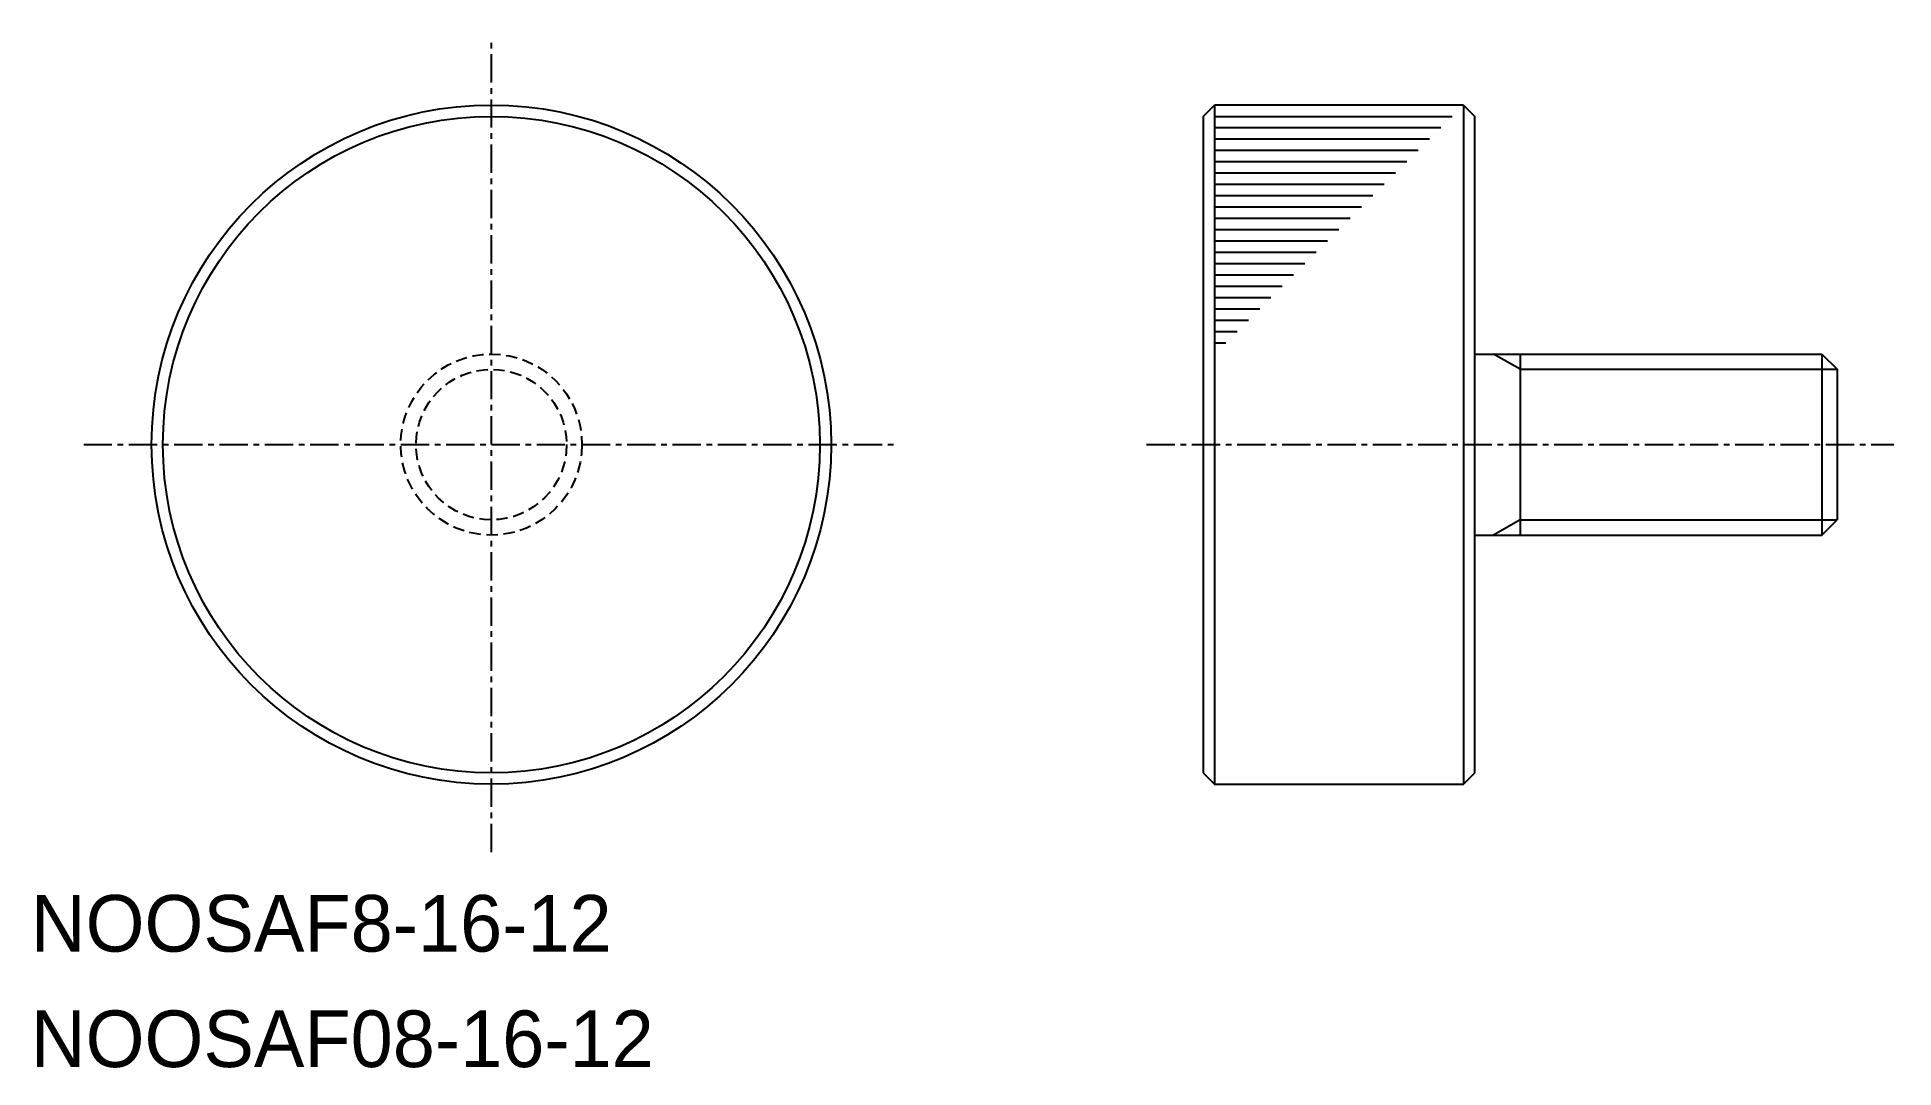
# Model space of a CAD drawing. Extents: x 0.3 to 82.2, y 0 to 45.5.
import ezdxf

# ---------------------------------------------------------------- set-up
doc = ezdxf.new("R2010")
doc.units = 0
doc.linetypes.add('CENTER', pattern=[2, 1.25, -0.25, 0.25, -0.25])
doc.linetypes.add('DASHED', pattern=[0.75, 0.5, -0.25])
doc.layers.get('0').update_dxf_attribs({"linetype": 'CONTINUOUS'})
doc.layers.add('CENTER', color=1, linetype='CENTER')

msp = doc.modelspace()

# ---------------------------------------------------------------- linework, layer by layer
at = {"color": 7, "linetype": 'CONTINUOUS'}
for p, q in [((51.75, 42), (52.25, 42.5)), ((51.75, 42), (51.75, 13)), ((52.25, 42.5), (52.25, 12.5)), ((63.25, 42.5), (52.25, 42.5)), ((52.25, 42), (62.75, 42)), ((63.25, 42.5), (63.25, 12.5)), ((63.25, 42.5), (63.75, 42)), ((63.75, 13), (63.75, 42)), ((52.25, 41.5), (62.25, 41.5)), ((52.25, 41), (61.75, 41)), ((52.25, 40.5), (61.25, 40.5)), ((52.25, 40), (60.75, 40)), ((52.25, 39.5), (60.25, 39.5)), ((52.25, 39), (59.75, 39)), ((52.25, 38.5), (59.25, 38.5)), ((52.25, 38), (58.75, 38)), ((52.25, 37.5), (58.25, 37.5)), ((52.25, 37), (57.75, 37)), ((52.25, 36.5), (57.25, 36.5)), ((52.25, 36), (56.75, 36)), ((52.25, 35.5), (56.25, 35.5)), ((52.25, 35), (55.75, 35)), ((52.25, 34.5), (55.25, 34.5)), ((52.25, 34), (54.75, 34)), ((52.25, 33.5), (54.25, 33.5)), ((52.25, 33), (53.75, 33)), ((52.25, 32.5), (53.25, 32.5)), ((52.25, 32), (52.75, 32)), ((63.75, 31.5), (79.074, 31.5)), ((65.75, 31.5), (65.75, 23.5)), ((79.074, 31.5), (79.074, 23.5)), ((79.074, 31.5), (79.75, 30.824)), ((79.75, 30.824), (79.75, 24.177)), ((79.072, 23.5), (79.75, 24.178)), ((63.75, 23.5), (79.072, 23.5)), ((51.75, 13), (52.25, 12.5)), ((52.25, 12.5), (63.25, 12.5)), ((63.25, 12.5), (63.75, 13))]:
    msp.add_line(p, q, dxfattribs=at)
at = {"color": 3, "linetype": 'CONTINUOUS'}
for p, q in [((65.75, 30.824), (64.578, 31.5)), ((65.75, 30.824), (79.75, 30.824)), ((65.75, 24.178), (64.576, 23.5)), ((65.75, 24.178), (79.75, 24.178))]:
    msp.add_line(p, q, dxfattribs=at)
at = {"color": 7, "linetype": 'CONTINUOUS'}
for radius in [15, 14.5]:
    msp.add_circle((20.329, 27.5), radius, dxfattribs=at)
at = {"color": 3, "linetype": 'DASHED'}
for radius in [4, 3.324]:
    msp.add_circle((20.329, 27.5), radius, dxfattribs=at)
at = {"layer": 'CENTER', "color": 1, "linetype": 'CENTER'}
for p, q in [((20.329, 9.5), (20.329, 45.5)), ((2.329, 27.5), (38.329, 27.5)), ((49.25, 27.5), (82.25, 27.5))]:
    msp.add_line(p, q, dxfattribs=at)

# ---------------------------------------------------------------- texts
at = {"color": 7, "linetype": 'CONTINUOUS'}
for s, p in [('NOOSAF8-16-12', (0, 5.101)), ('NOOSAF08-16-12', (0, 0))]:
    msp.add_text(s, height=2.5, dxfattribs=at).set_placement(p)

doc.saveas('drawing.dxf')
